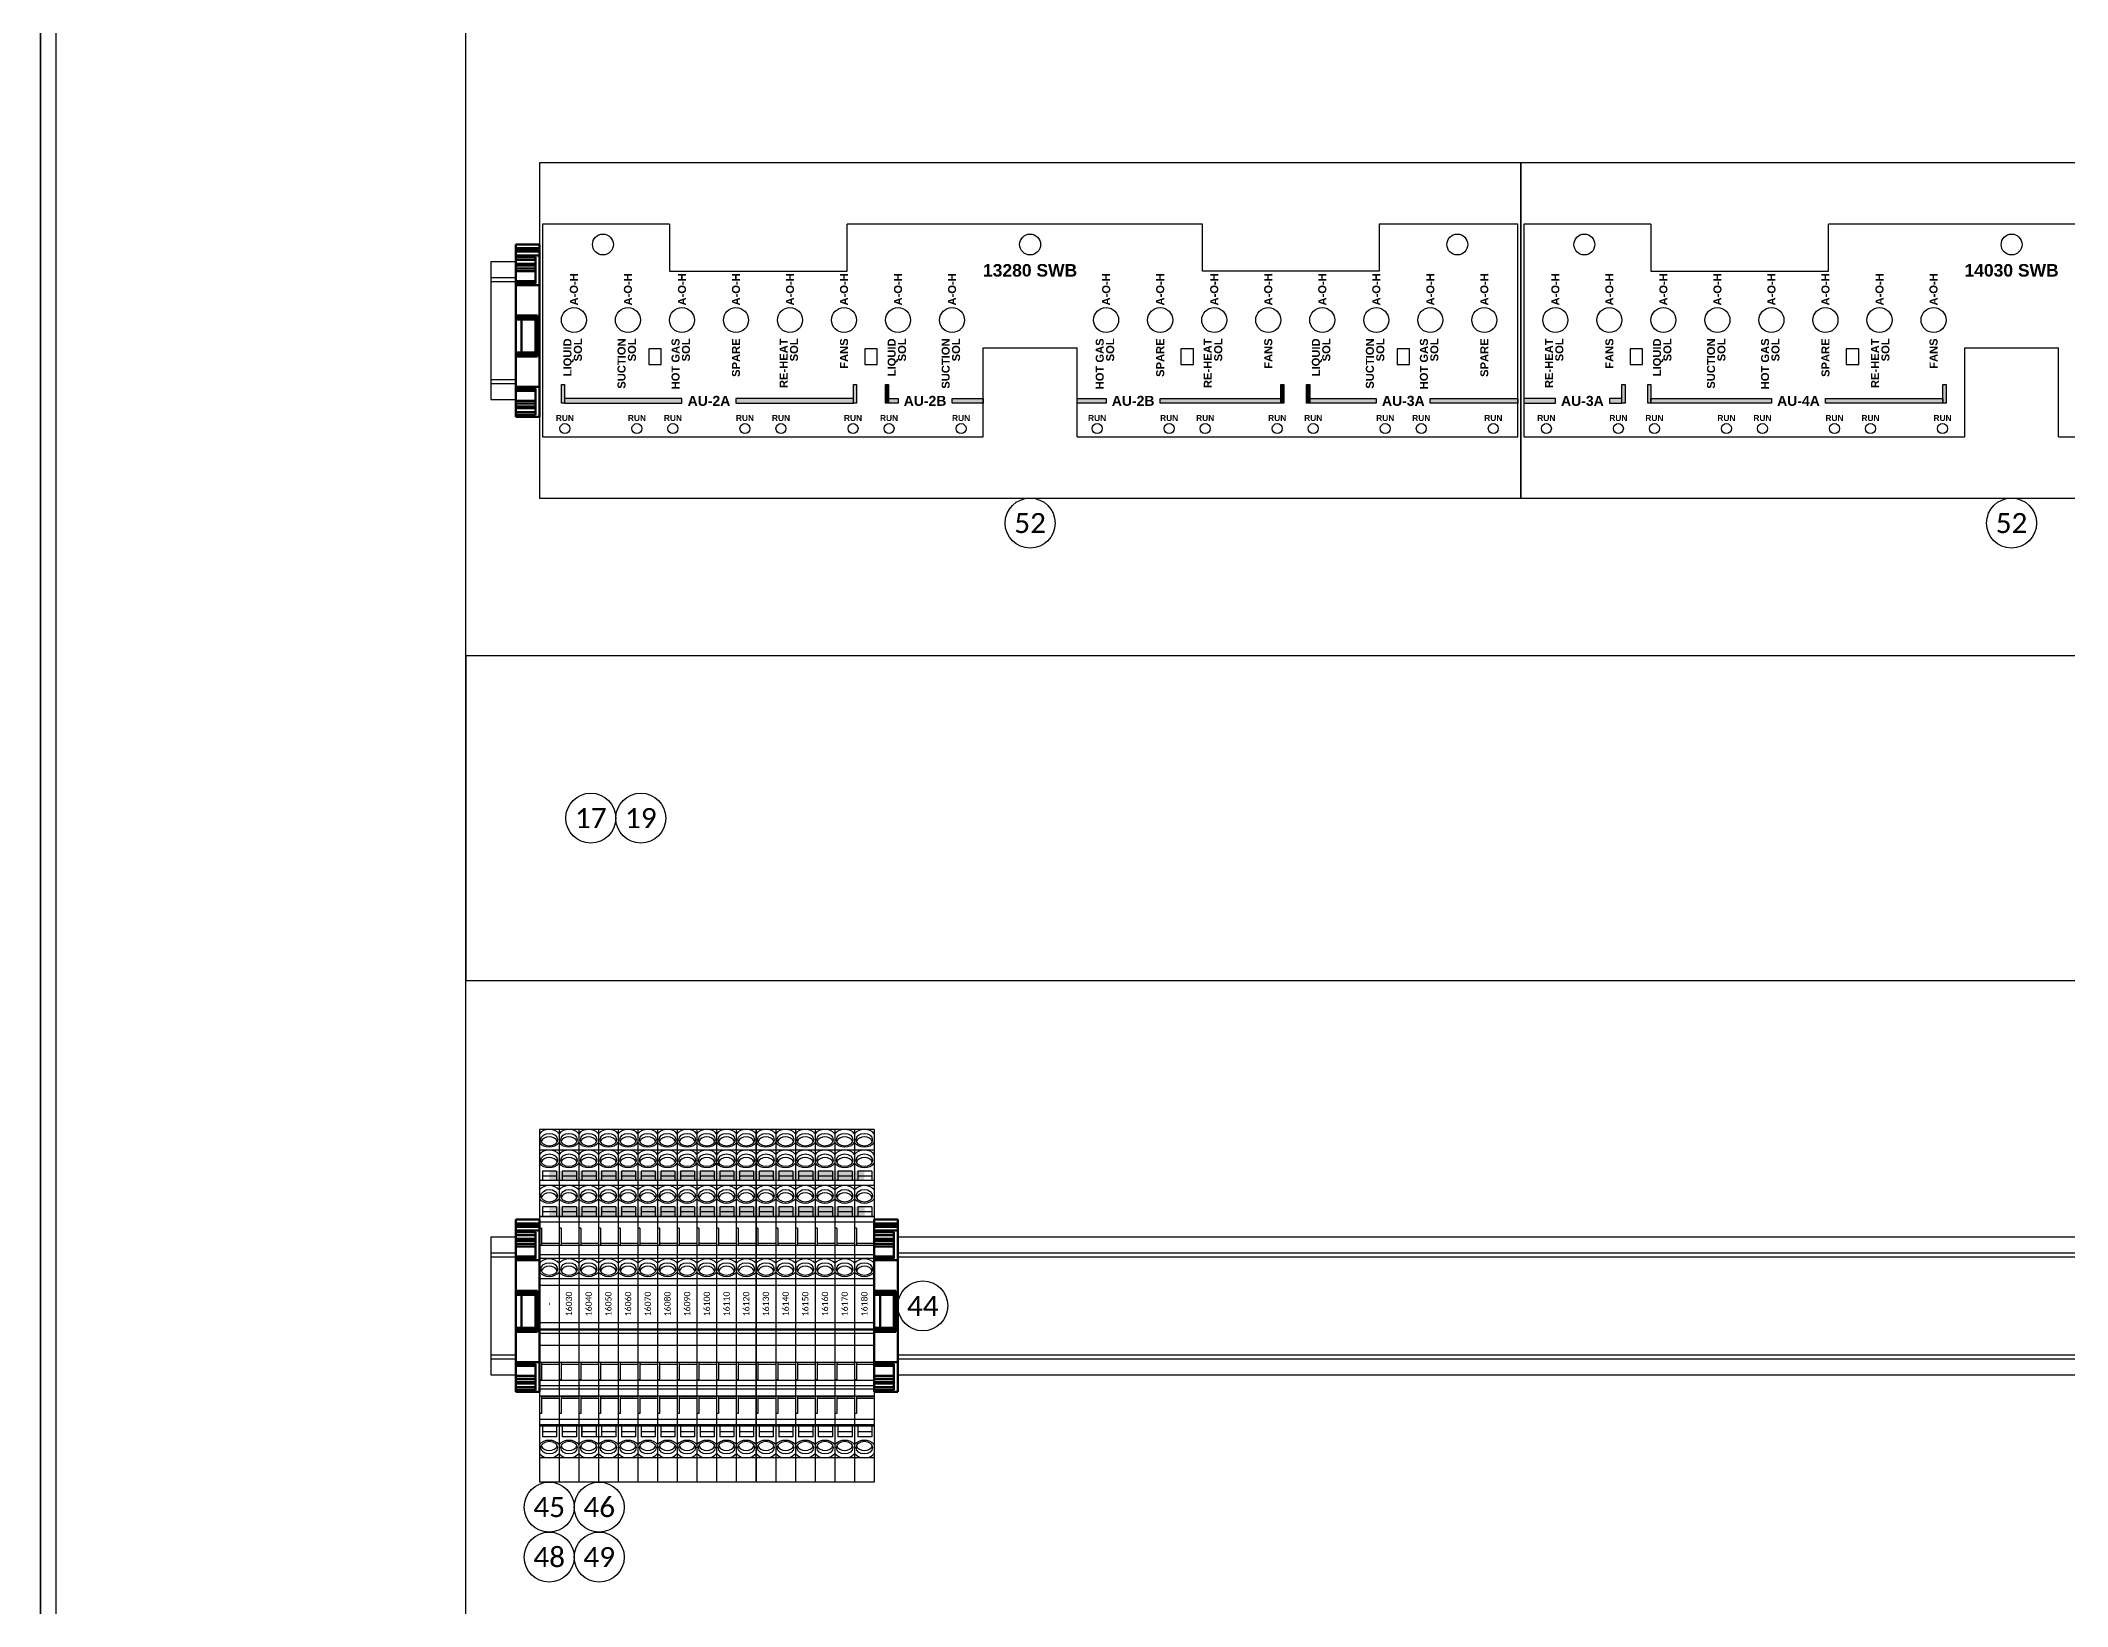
# Model space of a CAD drawing. Header units: inches. Extents: x 0 to 316, y -1 to 150.
# Drawn here: x 175.11 to 195.37, y 93.5 to 109.16 of the extents above; entities that cross this region are included whole.
import ezdxf
from ezdxf.enums import TextEntityAlignment as Align

# ---------------------------------------------------------------- set-up
doc = ezdxf.new("R2010")
doc.units = ezdxf.units.IN
doc.header["$MEASUREMENT"] = 0
doc.linetypes.add('HIDDEN2', pattern=[0.1875, 0.125, -0.0625])
doc.layers.add('TOPOVERLAY', color=3, linetype='Continuous')
doc.styles.add('Arial Bold', font='arialbd.ttf', dxfattribs={"height": 0.08})
doc.styles.add('Calibri', font='calibri.ttf')

# ---------------------------------------------------------------- blocks, each defined once
blk = doc.blocks.new('A$C29732917')
at = {"lineweight": 50}
for p, q in [((-25.42, 3.57), (-25.42, -2.43)), ((18.38, 3.57), (-25.42, 3.57)), ((-24.44, 3.57), (-24.44, -2.43)), ((-23.82, 3.57), (-23.82, -2.43)), ((-23.62, 3.57), (-23.62, -2.43)), ((-22.62, 3.57), (-22.62, -2.43)), ((-22.19, 2.57), (-15.5, 2.57)), ((-22.19, -2.43), (-22.19, 2.57)), ((-21.49, 2.57), (-21.49, -2.43)), ((-21.45, 2.57), (-21.45, -2.43)), ((-20.49, 2.57), (-20.49, -2.43)), ((-20.06, 2.57), (-20.06, -2.43)), ((-19.28, -2.43), (-19.28, 2.57)), ((-18.57, 2.57), (-18.57, -2.43)), ((-16.03, 2.57), (-16.03, -2.43)), ((-15.84, 2.57), (-15.84, -2.43)), ((-15.6, 2.57), (-15.6, -2.43)), ((-15.5, -2.43), (-15.5, 2.57)), ((-15.07, 3.57), (-15.07, -2.43)), ((-7.32, 3.07), (3.08, 3.07)), ((-7.32, -2.43), (-7.32, 3.07)), ((-6.92, -2.43), (-6.92, 3.07)), ((-6.56, 3.07), (-6.56, -2.43)), ((-6.32, 3.07), (-6.32, -2.43)), ((-6.12, 2.57), (1.88, 2.57)), ((2.08, 3.07), (2.08, -2.43)), ((2.32, 3.07), (2.32, -2.43)), ((2.68, 3.07), (2.68, -2.43)), ((3.08, -2.43), (3.08, 3.07)), ((10.83, 3.57), (10.83, -2.43)), ((11.26, 2.57), (17.95, 2.57)), ((11.26, -2.43), (11.26, 2.57)), ((11.35, -2.43), (11.35, 2.57)), ((11.6, 2.57), (11.6, -2.43)), ((11.79, -2.43), (11.79, 2.57)), ((14.33, 2.57), (14.33, -2.43)), ((15.04, 2.57), (15.04, -2.43)), ((15.81, 2.57), (15.81, -2.43)), ((16.25, 2.57), (16.25, -2.43)), ((17.2, 2.57), (17.2, -2.43)), ((17.25, 2.57), (17.25, -2.43)), ((17.95, -2.43), (17.95, 2.57)), ((18.38, 3.57), (18.38, -2.43)), ((18.38, -2.43), (-25.42, -2.43)), ((1.88, -0.93), (-6.12, -0.93))]:
    blk.add_line(p, q, dxfattribs=at)
at = {"lineweight": 25}
blk.add_line((-15.6, -2.43), (-16.03, -2.43), dxfattribs=at)
at = {"lineweight": 50}
for centre, start, end in [((-6.12, 2.37), 90, 180), ((1.88, 2.37), 0, 90), ((-6.12, -0.73), 180, 270), ((1.88, -0.73), 270, 0)]:
    blk.add_arc(centre, 0.2, start, end, dxfattribs=at)
blk = doc.blocks.new('TB 2000-5417')
at = {"ltscale": 0.822934}
for p, q in [((0, 1.763), (0.197, 1.763)), ((0, -1.763), (0, 1.763)), ((0.197, -1.763), (0.197, 1.763)), ((0, 1.521), (0.197, 1.521)), ((0.024, 1.201), (0.024, 1.31)), ((0.024, 1.31), (0.165, 1.31)), ((0.024, 1.259), (0.165, 1.259)), ((0.165, 1.201), (0.165, 1.31)), ((0.197, 1.2), (0, 1.2)), ((0, 1.191), (0.197, 1.191)), ((0, 1.137), (0.197, 1.137)), ((0.024, 1.201), (0.165, 1.201)), ((0.177, 1.078), (0.197, 1.078)), ((0.177, 0.905), (0.177, 1.078)), ((0, 0.927), (0.177, 0.927)), ((0, 0.905), (0.197, 0.905)), ((0.197, 0.832), (0, 0.832)), ((0.014, 0.905), (0.012, 0.909)), ((0.012, 0.909), (0.012, 0.905)), ((0.012, 0.909), (0.165, 0.909)), ((0.083, 0.909), (0.08, 0.905)), ((0.085, 0.905), (0.083, 0.909)), ((0.083, 0.909), (0.083, 0.905)), ((0.165, 0.909), (0.163, 0.905)), ((0.165, 0.909), (0.165, 0.905)), ((0, 0.801), (0.197, 0.801)), ((0, 0.747), (0.197, 0.747)), ((0.177, 0.566), (0.177, 0.739)), ((0.177, 0.739), (0.197, 0.739)), ((0, 0.587), (0.177, 0.587)), ((0, 0.566), (0.197, 0.566)), ((0.012, 0.566), (0.012, 0.566)), ((0.012, 0.566), (0.165, 0.566)), ((0.012, 0.566), (0.012, 0.566)), ((0.083, 0.566), (0.082, 0.566)), ((0.083, 0.566), (0.083, 0.566)), ((0.083, 0.566), (0.083, 0.566)), ((0.165, 0.566), (0.165, 0.566)), ((0.165, 0.566), (0.165, 0.566)), ((0, 0.399), (0.197, 0.399)), ((0.197, 0.274), (0, 0.274)), ((0.197, 0.241), (0, 0.241)), ((0, 0.234), (0.197, 0.234)), ((0, 0.171), (0.197, 0.171)), ((0.197, -0.207), (0, -0.207)), ((0, -0.27), (0.197, -0.27)), ((0, -0.472), (0.197, -0.472)), ((0, -0.51), (0.197, -0.51)), ((0, -0.602), (0.197, -0.602)), ((0.012, -0.602), (0.012, -0.602)), ((0.012, -0.602), (0.165, -0.602)), ((0.012, -0.602), (0.012, -0.602)), ((0.082, -0.602), (0.083, -0.602)), ((0.083, -0.602), (0.083, -0.602)), ((0.083, -0.602), (0.083, -0.602)), ((0.165, -0.602), (0.165, -0.602)), ((0.165, -0.602), (0.165, -0.602)), ((0.177, -0.775), (0.177, -0.602)), ((0, -0.624), (0.177, -0.624)), ((0.177, -0.775), (0.197, -0.775)), ((0, -0.834), (0.197, -0.834)), ((0, -0.888), (0.197, -0.888)), ((0, -0.893), (0.197, -0.893)), ((0.024, -0.99), (0.024, -0.893)), ((0.024, -0.94), (0.165, -0.94)), ((0.024, -0.99), (0.165, -0.99)), ((0.165, -0.99), (0.165, -0.893)), ((0, -1.202), (0.197, -1.202)), ((0, -1.253), (0.197, -1.253)), ((0.024, -1.346), (0.024, -1.253)), ((0.024, -1.295), (0.165, -1.295)), ((0.024, -1.346), (0.165, -1.346)), ((0.165, -1.346), (0.165, -1.253)), ((0, -1.557), (0.197, -1.557)), ((0, -1.763), (0.197, -1.763))]:
    blk.add_line(p, q, dxfattribs=at)
for centre, major_axis, start_param, end_param in [((0.098, 1.433), (0.114, 0), 0.531458, 2.610134), ((0.098, 1.383), (0.0827, 0), 0.283481, 2.858111), ((0.098, 1.433), (0.114, 0), 3.673051, 5.751727), ((0.098, -0.381), (-0.114, 0), 3.673051, 5.751727), ((0.098, -0.331), (0.0827, 0), 3.425074, 5.999704), ((0.098, -0.381), (-0.114, 0), 0.531458, 2.610134), ((0.098, -1.114), (0.114, 0), 0.531458, 2.610134), ((0.098, -1.114), (0.114, 0), 3.673051, 5.751727), ((0.098, -1.064), (0.0827, 0), 3.425074, 5.999704), ((0.098, -1.469), (-0.114, 0), 3.673051, 5.751727), ((0.098, -1.469), (0.114, 0), 3.673051, 4.712389), ((0.098, -1.675), (-0.114, 0), 3.673051, 5.751727), ((0.098, -1.419), (0.0827, 0), 3.425074, 5.999704), ((0.098, -1.469), (-0.114, 0), 1.570796, 2.610134), ((0.098, -1.675), (0.114, 0), 3.673051, 4.712389), ((0.098, -1.625), (0.0827, 0), 3.425074, 5.999704), ((0.098, -1.675), (-0.114, 0), 1.570796, 2.610134)]:
    blk.add_ellipse(centre, major_axis=major_axis, ratio=0.766044, start_param=start_param, end_param=end_param, dxfattribs=at)
for centre in [(0.098, 1.418), (0.098, -0.366), (0.098, -1.099), (0.098, -1.454), (0.098, -1.66)]:
    blk.add_ellipse(centre, major_axis=(0.0827, 0), ratio=0.766044, dxfattribs=at)
at = {"color": 7, "linetype": 'HIDDEN2', "ltscale": 2, "style": 'Calibri'}
blk.add_attdef('TERMINAL_BLOCK_#', text='', height=0.0625, rotation=270, dxfattribs=at).set_placement((0.098, -0.018), align=Align.MIDDLE_CENTER)
blk = doc.blocks.new('Reference Number')
at = {"color": 6, "linetype": 'Continuous'}
blk.add_circle((0, 0), 0.125, dxfattribs=at)
at = {"color": 6, "linetype": 'Continuous', "style": 'Calibri'}
blk.add_attdef('REFERENCE_#', text='', height=0.1, dxfattribs=at).set_placement((0, 0), align=Align.MIDDLE_CENTER)
blk = doc.blocks.new('Rittal TS8 FloorMount 8018814 Panel')
at = {"color": 3, "linetype": 'Continuous'}
blk.add_line((0, 66.417), (0, 0), dxfattribs=at)
at = {"color": 9, "linetype": 'Continuous'}
blk.add_line((0.157, 0), (0.157, 66.417), dxfattribs=at)

msp = doc.modelspace()

# ---------------------------------------------------------------- hatches: boundary and pattern name
h = msp.add_hatch(color=3)
h.dxf.hatch_style = 1
h.paths.add_polyline_path([(180.31624, 105.71832), (180.34749, 105.71832), (180.34749, 105.53082), (180.31624, 105.53082)])
edge = h.paths.add_edge_path()
edge.add_line((181.52124, 105.53082), (180.34749, 105.53082))
edge.add_line((180.34749, 105.53082), (180.34749, 105.57769))
edge.add_line((180.34749, 105.57769), (181.52124, 105.57769))
h = msp.add_hatch(color=3)
h.dxf.hatch_style = 1
h.paths.add_polyline_path([(183.23499, 105.71832), (183.26624, 105.71832), (183.26624, 105.53082), (183.23499, 105.53082)])
edge = h.paths.add_edge_path()
edge.add_line((181.52124, 105.53082), (180.34749, 105.53082))
edge.add_line((180.34749, 105.53082), (180.34749, 105.57769))
edge.add_line((180.34749, 105.57769), (181.52124, 105.57769))
h = msp.add_hatch(color=3)
h.dxf.hatch_style = 1
h.paths.add_polyline_path([(181.52124, 105.57769), (180.34749, 105.57769), (180.34749, 105.53082), (181.52124, 105.53082)])
h = msp.add_hatch(color=3)
h.dxf.hatch_style = 1
h.paths.add_polyline_path([(182.06124, 105.53082), (183.23499, 105.53082), (183.23499, 105.57769), (182.06124, 105.57769)])
h = msp.add_hatch(color=3)
h.dxf.hatch_style = 1
h.paths.add_polyline_path([(183.55624, 105.71832), (183.58749, 105.71832), (183.58749, 105.53082), (183.55624, 105.53082)])
h = msp.add_hatch(color=3)
h.dxf.hatch_style = 1
h.paths.add_polyline_path([(183.68124, 105.53082), (183.58749, 105.53082), (183.58749, 105.57769), (183.68124, 105.57769)])
h.paths.add_polyline_path([(184.22124, 105.57769), (184.53249, 105.57769), (184.53249, 105.53082), (184.22124, 105.53082)])
h = msp.add_hatch(color=3)
h.dxf.hatch_style = 1
h.paths.add_polyline_path([(185.46999, 105.53082), (185.46999, 105.57769), (185.76124, 105.57769), (185.76124, 105.53082)])
h = msp.add_hatch(color=3)
h.dxf.hatch_style = 1
h.paths.add_polyline_path([(186.30124, 105.57769), (187.50624, 105.57769), (187.50624, 105.53082), (186.30124, 105.53082)])
h = msp.add_hatch(color=3)
h.dxf.hatch_style = 1
h.paths.add_polyline_path([(187.50624, 105.71832), (187.53749, 105.71832), (187.53749, 105.53082), (187.50624, 105.53082)])
h = msp.add_hatch(color=3)
h.dxf.hatch_style = 1
h.paths.add_polyline_path([(187.76499, 105.71832), (187.79624, 105.71832), (187.79624, 105.53082), (187.76499, 105.53082)])
h = msp.add_hatch(color=3)
h.dxf.hatch_style = 1
h.paths.add_polyline_path([(188.46124, 105.53082), (187.79624, 105.53082), (187.79624, 105.57769), (188.46124, 105.57769)])
h = msp.add_hatch(color=3)
h.dxf.hatch_style = 1
h.paths.add_polyline_path([(189.00124, 105.57769), (189.87624, 105.57769), (189.87624, 105.53082), (189.00124, 105.53082)])
h = msp.add_hatch(color=3)
h.dxf.hatch_style = 1
h.paths.add_polyline_path([(190.25124, 105.57769), (189.93624, 105.57769), (189.93624, 105.53082), (190.25124, 105.53082)])
h.paths.add_polyline_path([(190.79124, 105.53082), (190.91624, 105.53082), (190.91624, 105.57769), (190.79124, 105.57769)])
h.paths.add_polyline_path([(190.91624, 105.71832), (190.94749, 105.71832), (190.94749, 105.53082), (190.91624, 105.53082)])
h.paths.add_polyline_path([(191.17499, 105.71832), (191.20624, 105.71832), (191.20624, 105.53082), (191.17499, 105.53082)])
h.paths.add_polyline_path([(192.41124, 105.53082), (191.20624, 105.53082), (191.20624, 105.57769), (192.41124, 105.57769)])
h.paths.add_polyline_path([(192.95124, 105.57769), (194.12499, 105.57769), (194.12499, 105.53082), (192.95124, 105.53082)])
h.paths.add_polyline_path([(194.12499, 105.71832), (194.15624, 105.71832), (194.15624, 105.53082), (194.12499, 105.53082)])
at = {"linetype": 'Continuous'}
h = msp.add_hatch(color=256, dxfattribs=at)
h.dxf.hatch_style = 1
h.paths.add_polyline_path([(180.19466, 97.85321), (183.34427, 97.85321), (183.34427, 97.76076), (180.19466, 97.76076)])
h = msp.add_hatch(color=256, dxfattribs=at)
h.dxf.hatch_style = 1
h.paths.add_polyline_path([(180.19466, 97.49785), (183.34821, 97.49622), (183.34821, 97.39826), (180.19466, 97.39989)])

# ---------------------------------------------------------------- linework, layer by layer
for p, q in [((175.11024, 65.94488), (175.11024, 124.27904)), ((179.36024, 70.19488), (179.36024, 120.25738)), ((179.36024, 103.00738), (179.36024, 99.75738))]:
    msp.add_line(p, q, dxfattribs=at)
at = {"color": 2}
for p, q in [((179.61024, 106.94738), (179.86024, 106.94738, 0.00001)), ((179.61024, 106.94738), (179.61024, 105.56738)), ((179.61024, 106.74738), (179.86024, 106.74738, 0.00001)), ((179.61024, 105.76738, -0.14891), (179.86024, 105.76738, -0.14892)), ((179.61024, 105.56738), (179.86024, 105.56738, 0.00001)), ((179.61024, 97.19738), (179.86024, 97.19738, 0.00001)), ((179.61024, 97.19738), (179.61024, 95.81738)), ((183.6787, 97.19738, -0.00217), (209.63117, 97.19738, 0.00192)), ((179.61024, 96.99738), (179.86024, 96.99738, 0.00001)), ((183.6787, 96.99738, -0.00217), (209.63117, 96.99738, 0.00192)), ((179.61024, 96.01738, -0.14891), (179.86024, 96.01738, -0.14892)), ((183.6787, 96.01738, -0.14741), (209.63117, 96.01738, -0.15024)), ((179.61024, 95.81738), (179.86024, 95.81738, 0.00001)), ((183.6787, 95.81738, -0.00217), (209.63117, 95.81738, 0.00192))]:
    msp.add_line(p, q, dxfattribs=at)
at = {"color": 2, "extrusion": (-1.00046e-30, -4.08478e-15, -1)}
for p, q in [((179.61024, 106.78738, -0.17182), (179.86024, 106.78738, -0.17183)), ((179.61024, 97.03738, -0.17182), (179.86024, 97.03738, -0.17183)), ((183.6787, 97.03738, -0.16975), (209.63117, 97.03738, -0.17365))]:
    msp.add_line(p, q, dxfattribs=at)
at = {"color": 1}
for p, q in [((184.53249, 105.19488), (184.53249, 106.08551)), ((184.53249, 106.08551), (185.46999, 106.08551)), ((185.46999, 105.19488), (185.46999, 106.08551)), ((194.34249, 105.19488), (194.34249, 106.08551)), ((194.34249, 106.08551), (195.27999, 106.08551)), ((195.27999, 105.19488), (195.27999, 106.08551))]:
    msp.add_line(p, q, dxfattribs=at)
at = {"color": 2, "extrusion": (0, 0, -1)}
for p, q in [((179.61024, 105.72738, -0.02291), (179.86024, 105.72738, -0.0229)), ((179.61024, 95.97738, -0.02291), (179.86024, 95.97738, -0.0229)), ((183.6787, 95.97738, -0.02451), (209.63117, 95.97738, -0.02149))]:
    msp.add_line(p, q, dxfattribs=at)
at = {"linetype": 'Continuous'}
for points in [[(189.90624, 104.58238), (189.90624, 107.93238), (180.09624, 107.93238), (180.09624, 104.58238)], [(199.71624, 104.58238), (199.71624, 107.93238), (189.90624, 107.93238), (189.90624, 104.58238)], [(179.36024, 103.00738), (210.26224, 103.00738), (210.26224, 99.75738), (179.36024, 99.75738)], [(180.52143, 95.30632), (180.86002, 95.30632), (180.86002, 95.19775), (180.52143, 95.19775)]]:
    msp.add_lwpolyline(points, close=True, dxfattribs=at)
at = {"color": 1}
for points in [[(181.39686, 107.31988), (180.12624, 107.31988)], [(180.12624, 107.31988), (180.12624, 105.19488), (184.53249, 105.19488)], [(181.39686, 107.31988), (181.39686, 106.85113), (183.17311, 106.85113), (183.17311, 107.31988)], [(186.72499, 107.31988), (183.17311, 107.31988)], [(185.46999, 105.19488), (189.87624, 105.19488), (189.87624, 107.31988)], [(188.49061, 107.31988), (188.49061, 106.85113), (186.72499, 106.85113), (186.72499, 107.31988)], [(189.87624, 107.31988), (188.49061, 107.31988)], [(191.20686, 107.31988), (189.93624, 107.31988)], [(189.93624, 107.31988), (189.93624, 105.19488), (194.34249, 105.19488)], [(191.20686, 107.31988), (191.20686, 106.85113), (192.98311, 106.85113), (192.98311, 107.31988)], [(196.53499, 107.31988), (192.98311, 107.31988)], [(195.27999, 105.19488), (199.68624, 105.19488), (199.68624, 107.31988)]]:
    msp.add_lwpolyline(points, dxfattribs=at)
for points in [[(181.18874, 105.91863), (181.31374, 105.91863), (181.31374, 106.07488), (181.18874, 106.07488)], [(183.34874, 105.91863), (183.47374, 105.91863), (183.47374, 106.07488), (183.34874, 106.07488)], [(186.50874, 105.91863), (186.63374, 105.91863), (186.63374, 106.07488), (186.50874, 106.07488)], [(188.66874, 105.91863), (188.79374, 105.91863), (188.79374, 106.07488), (188.66874, 106.07488)], [(190.99874, 105.91863), (191.12374, 105.91863), (191.12374, 106.07488), (190.99874, 106.07488)], [(193.15874, 105.91863), (193.28374, 105.91863), (193.28374, 106.07488), (193.15874, 106.07488)]]:
    msp.add_lwpolyline(points, close=True, dxfattribs=at)
at = {"color": 3}
for points in [[(180.31624, 105.71832), (180.34749, 105.71832), (180.34749, 105.53082), (180.31624, 105.53082)], [(181.52124, 105.57769), (180.34749, 105.57769), (180.34749, 105.53082), (181.52124, 105.53082)], [(182.06124, 105.53082), (183.23499, 105.53082), (183.23499, 105.57769), (182.06124, 105.57769)], [(183.23499, 105.71832), (183.26624, 105.71832), (183.26624, 105.53082), (183.23499, 105.53082)], [(183.55624, 105.71832), (183.58749, 105.71832), (183.58749, 105.53082), (183.55624, 105.53082)], [(183.68124, 105.53082), (183.58749, 105.53082), (183.58749, 105.57769), (183.68124, 105.57769)], [(184.22124, 105.57769), (184.53249, 105.57769), (184.53249, 105.53082), (184.22124, 105.53082)], [(185.46999, 105.53082), (185.46999, 105.57769), (185.76124, 105.57769), (185.76124, 105.53082)], [(186.30124, 105.57769), (187.50624, 105.57769), (187.50624, 105.53082), (186.30124, 105.53082)], [(187.50624, 105.71832), (187.53749, 105.71832), (187.53749, 105.53082), (187.50624, 105.53082)], [(187.76499, 105.71832), (187.79624, 105.71832), (187.79624, 105.53082), (187.76499, 105.53082)], [(188.46124, 105.53082), (187.79624, 105.53082), (187.79624, 105.57769), (188.46124, 105.57769)], [(189.00124, 105.57769), (189.87624, 105.57769), (189.87624, 105.53082), (189.00124, 105.53082)], [(190.25124, 105.57769), (189.93624, 105.57769), (189.93624, 105.53082), (190.25124, 105.53082)], [(190.79124, 105.53082), (190.91624, 105.53082), (190.91624, 105.57769), (190.79124, 105.57769)], [(190.91624, 105.71832), (190.94749, 105.71832), (190.94749, 105.53082), (190.91624, 105.53082)], [(191.17499, 105.71832), (191.20624, 105.71832), (191.20624, 105.53082), (191.17499, 105.53082)], [(192.41124, 105.53082), (191.20624, 105.53082), (191.20624, 105.57769), (192.41124, 105.57769)], [(192.95124, 105.57769), (194.12499, 105.57769), (194.12499, 105.53082), (192.95124, 105.53082)], [(194.12499, 105.71832), (194.15624, 105.71832), (194.15624, 105.53082), (194.12499, 105.53082)]]:
    msp.add_lwpolyline(points, close=True, dxfattribs=at)
at = {"color": 1}
for centre, radius in [((180.73124, 107.11676), 0.10438), ((185.00124, 107.11676), 0.10438), ((189.27124, 107.11676), 0.10438), ((190.54124, 107.11676), 0.10438), ((194.81124, 107.11676), 0.10438), ((180.44124, 106.36176), 0.125), ((180.98124, 106.36176), 0.125), ((181.52124, 106.36176), 0.125), ((182.06124, 106.36176), 0.125), ((182.60124, 106.36176), 0.125), ((183.14124, 106.36176), 0.125), ((183.68124, 106.36176), 0.125), ((184.22124, 106.36176), 0.125), ((185.76124, 106.36176), 0.125), ((186.30124, 106.36176), 0.125), ((186.84124, 106.36176), 0.125), ((187.38124, 106.36176), 0.125), ((187.92124, 106.36176), 0.125), ((188.46124, 106.36176), 0.125), ((189.00124, 106.36176), 0.125), ((189.54124, 106.36176), 0.125), ((190.25124, 106.36176), 0.125), ((190.79124, 106.36176), 0.125), ((191.33124, 106.36176), 0.125), ((191.87124, 106.36176), 0.125), ((192.41124, 106.36176), 0.125), ((192.95124, 106.36176), 0.125), ((193.49124, 106.36176), 0.125), ((194.03124, 106.36176), 0.125)]:
    msp.add_circle(centre, radius, dxfattribs=at)
at = {"layer": 'TOPOVERLAY', "color": 1, "linetype": 'Continuous'}
for centre in [(180.35124, 105.27676), (181.07124, 105.27676), (181.43124, 105.27676), (182.15124, 105.27676), (182.51124, 105.27676), (183.23124, 105.27676), (183.59124, 105.27676), (184.31124, 105.27676), (185.67124, 105.27676), (186.39124, 105.27676), (186.75124, 105.27676), (187.47124, 105.27676), (187.83124, 105.27676), (188.55124, 105.27676), (188.91124, 105.27676), (189.63124, 105.27676), (190.16124, 105.27676), (190.88124, 105.27676), (191.24124, 105.27676), (191.96124, 105.27676), (192.32124, 105.27676), (193.04124, 105.27676), (193.40124, 105.27676), (194.12124, 105.27676)]:
    msp.add_circle(centre, 0.05, dxfattribs=at)

# ---------------------------------------------------------------- block references
at = {"linetype": 'Continuous'}
msp.add_blockref('Rittal TS8 FloorMount 8018814 Panel', (175.11024, 62.06278), dxfattribs=at)
at = {"xscale": 0.03933350893663116, "yscale": 0.03933350893663116, "zscale": 0.03933350893663116, "rotation": 270}
for p in [(179.9557, 106.1189), (179.9557, 96.3689), (183.53816, 96.3689)]:
    msp.add_blockref('A$C29732917', p, dxfattribs=at)
at = {"color": 7, "linetype": 'HIDDEN2', "ltscale": 2, "xscale": 2, "yscale": 2, "zscale": 2}
for p, values in [((185.00124, 104.33238), {'REFERENCE_#': '52'}), ((194.81124, 104.33238), {'REFERENCE_#': '52'}), ((180.61024, 101.38238), {'REFERENCE_#': '17'}), ((181.11024, 101.38238), {'REFERENCE_#': '19'}), ((183.9287, 96.50566), {'REFERENCE_#': '44'}), ((180.19466, 94.49456), {'REFERENCE_#': '45'}), ((180.69466, 94.49456), {'REFERENCE_#': '46'}), ((180.19466, 93.99456), {'REFERENCE_#': '48'}), ((180.69466, 93.99456), {'REFERENCE_#': '49'})]:
    msp.add_blockref('Reference Number', p, dxfattribs=at).add_auto_attribs(values)
at = {"linetype": 'Continuous', "rotation": 180}
for p, values in [((180.29309, 96.50738), {'TERMINAL_BLOCK_#': '-'}), ((180.48994, 96.50738), {'TERMINAL_BLOCK_#': '16030'}), ((180.68679, 96.50738), {'TERMINAL_BLOCK_#': '16040'}), ((180.88364, 96.50738), {'TERMINAL_BLOCK_#': '16050'}), ((181.08049, 96.50738), {'TERMINAL_BLOCK_#': '16060'}), ((181.27734, 96.50738), {'TERMINAL_BLOCK_#': '16070'}), ((181.47419, 96.50738), {'TERMINAL_BLOCK_#': '16080'}), ((181.67104, 96.50738), {'TERMINAL_BLOCK_#': '16090'}), ((181.86789, 96.50738), {'TERMINAL_BLOCK_#': '16100'}), ((182.06474, 96.50738), {'TERMINAL_BLOCK_#': '16110'}), ((182.26159, 96.50738), {'TERMINAL_BLOCK_#': '16120'}), ((182.45844, 96.50738), {'TERMINAL_BLOCK_#': '16130'}), ((182.65529, 96.50738), {'TERMINAL_BLOCK_#': '16140'}), ((182.85214, 96.50738), {'TERMINAL_BLOCK_#': '16150'}), ((183.04899, 96.50738), {'TERMINAL_BLOCK_#': '16160'}), ((183.24584, 96.50738), {'TERMINAL_BLOCK_#': '16170'}), ((183.44269, 96.50738), {'TERMINAL_BLOCK_#': '16180'})]:
    msp.add_blockref('TB 2000-5417', p, dxfattribs=at).add_auto_attribs(values)

# ---------------------------------------------------------------- texts
at = {"color": 3, "style": 'Arial Bold'}
for p in [(180.44124, 106.66894), (180.98124, 106.66894), (181.52124, 106.66894), (182.06124, 106.66894), (182.60124, 106.66894), (183.14124, 106.66894), (183.68124, 106.66894), (184.22124, 106.66894), (185.76124, 106.66894), (186.30124, 106.66894), (186.84124, 106.66894), (187.38124, 106.66894), (187.92124, 106.66894), (188.46124, 106.66894), (189.00124, 106.66894), (189.54124, 106.66894), (190.25124, 106.66894), (190.79124, 106.66894), (191.33124, 106.66894), (191.87124, 106.66894), (192.41124, 106.66894), (192.95124, 106.66894), (193.49124, 106.66894), (194.03124, 106.66894)]:
    msp.add_text('A-O-H', height=0.08, rotation=90, dxfattribs=at).set_placement(p, align=Align.MIDDLE_CENTER)
for s, height, p in [('13280 SWB', 0.125, (185.00124, 106.85894)), ('14030 SWB', 0.125, (194.81124, 106.85894)), ('AU-2A', 0.1, (181.79124, 105.55426)), ('AU-2B', 0.1, (183.95124, 105.55426)), ('AU-2B', 0.1, (186.03124, 105.55426)), ('AU-3A', 0.1, (188.73124, 105.55426)), ('AU-3A', 0.1, (190.52124, 105.55426)), ('AU-4A', 0.1, (192.68124, 105.55426)), ('RUN', 0.06, (180.35124, 105.38238)), ('RUN', 0.06, (181.07124, 105.38238)), ('RUN', 0.06, (181.43124, 105.38238)), ('RUN', 0.06, (182.15124, 105.38238)), ('RUN', 0.06, (182.51124, 105.38238)), ('RUN', 0.06, (183.23124, 105.38238)), ('RUN', 0.06, (183.59124, 105.38238)), ('RUN', 0.06, (184.31124, 105.38238)), ('RUN', 0.06, (185.67124, 105.38238)), ('RUN', 0.06, (186.39124, 105.38238)), ('RUN', 0.06, (186.75124, 105.38238)), ('RUN', 0.06, (187.47124, 105.38238)), ('RUN', 0.06, (187.83124, 105.38238)), ('RUN', 0.06, (188.55124, 105.38238)), ('RUN', 0.06, (188.91124, 105.38238)), ('RUN', 0.06, (189.63124, 105.38238)), ('RUN', 0.06, (190.16124, 105.38238)), ('RUN', 0.06, (190.88124, 105.38238)), ('RUN', 0.06, (191.24124, 105.38238)), ('RUN', 0.06, (191.96124, 105.38238)), ('RUN', 0.06, (192.32124, 105.38238)), ('RUN', 0.06, (193.04124, 105.38238)), ('RUN', 0.06, (193.40124, 105.38238)), ('RUN', 0.06, (194.12124, 105.38238))]:
    msp.add_text(s, height=height, dxfattribs=at).set_placement(p, align=Align.MIDDLE_CENTER)
for s, p in [('LIQUID', (180.44124, 106.17849)), ('SUCTION', (180.98124, 106.17849)), ('HOT GAS', (181.52124, 106.17849)), ('RE-HEAT', (182.60124, 106.17849)), ('LIQUID', (183.68124, 106.17849)), ('SUCTION', (184.22124, 106.17849)), ('HOT GAS', (185.76124, 106.17849)), ('RE-HEAT', (186.84124, 106.17849)), ('LIQUID', (187.92124, 106.17849)), ('SUCTION', (188.46124, 106.17849)), ('HOT GAS', (189.00124, 106.17849)), ('RE-HEAT', (190.25124, 106.17849)), ('LIQUID', (191.33124, 106.17849)), ('SUCTION', (191.87124, 106.17849)), ('HOT GAS', (192.41124, 106.17849)), ('RE-HEAT', (193.51045, 106.17849))]:
    msp.add_text(s, height=0.08, rotation=90, dxfattribs=at).set_placement(p, align=Align.BOTTOM_RIGHT)
for p in [(180.44124, 106.17849), (180.98124, 106.17849), (181.52124, 106.17849), (182.60124, 106.17849), (183.68124, 106.17849), (184.22124, 106.17849), (185.76124, 106.17849), (186.84124, 106.17849), (187.92124, 106.17849), (188.46124, 106.17849), (189.00124, 106.17849), (190.25124, 106.17849), (191.33124, 106.17849), (191.87124, 106.17849), (192.41124, 106.17849), (193.51045, 106.17849)]:
    msp.add_text('SOL', height=0.08, rotation=90, dxfattribs=at).set_placement(p, align=Align.TOP_RIGHT)
for s, p in [('SPARE', (182.06124, 106.17849)), ('FANS', (183.14124, 106.17849)), ('SPARE', (186.30124, 106.17849)), ('FANS', (187.38124, 106.17849)), ('SPARE', (189.54124, 106.17849)), ('FANS', (190.79124, 106.17849)), ('SPARE', (192.95124, 106.17849)), ('FANS', (194.03124, 106.17849))]:
    msp.add_text(s, height=0.08, rotation=90, dxfattribs=at).set_placement(p, align=Align.MIDDLE_RIGHT)

doc.saveas('drawing.dxf')
